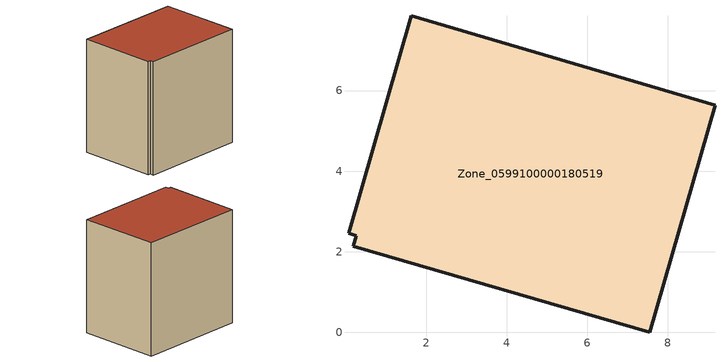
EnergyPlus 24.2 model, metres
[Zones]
Zone_0599100000180519
 floor ground (C_G): 0.2,2.13 0.27,2.4 0.08,2.45 1.63,7.86 9.17,5.64 7.55,0 z3.09
 wall outside (C_F): 7.55,0 9.17,5.64 1.63,7.86 0.08,2.45 0.27,2.4 0.2,2.13 7.55,0 z3.09:11.24
 roof outside (C_R): 0.27,2.4 0.2,2.13 7.55,0 9.17,5.64 1.63,7.86 0.08,2.45 z11.24
[BUILDING]
Pand.0599100000180519: North Axis=0; Terrain=City; Loads Convergence Tolerance Value=0.04; Temperature Convergence Tolerance Value=0.4; Solar Distribution=FullExterior; Maximum Number of Warmup Days=25; Minimum Number of Warmup Days=1
[Site:Location]
Rotterdam.The.Hague.AP_ZH_NLD Design_Conditions: Latitude=51.96; Longitude=4.45; Time Zone=1; Elevation=-4.5
[SITE:GROUNDTEMPERATURE:BUILDINGSURFACE]
18, 18, 18, 18, 18, 18, 18, 18, 18, 18, 18, 18
[MATERIAL] Thermal Absorptance=0.9; Solar Absorptance=0.7; Visible Absorptance=0.7
Name | Roughness | Thickness | Conductivity | Density | Specific Heat
G.TI.1946-1964 | MediumSmooth | 0.15 | 1 | 540 | 1210
F.TI.1946-1964 | Rough | 0.3 | 0.857143 | 1920 | 840
R.TI.1946-1964 | MediumRough | 0.2 | 0.277778 | 1500 | 1000
[CONSTRUCTION]
C_G: G.TI.1946-1964
C_F: F.TI.1946-1964
C_R: R.TI.1946-1964
[ZONE]
Zone_0599100000180519: Type=1; Multiplier=1; Ceiling Height=Autocalculate; Volume=Autocalculate; Floor Area=autocalculate; Part of Total Floor Area=Yes
[ZONEINFILTRATION:DESIGNFLOWRATE]
Infil_Zone_0599100000180519: Zone or ZoneList or Space or SpaceList=Zone_0599100000180519; Schedule=AlwaysOn; Design Flow Rate Calculation Method=Flow/Area; Flow Rate per Floor Area=0.003; Constant Term Coefficient=1; Temperature Term Coefficient=0; Velocity Term Coefficient=0; Velocity Squared Term Coefficient=0
[HVACTEMPLATE:ZONE:IDEALLOADSAIRSYSTEM]
Zone_0599100000180519: Maximum Heating Supply Air Temperature=50; Minimum Cooling Supply Air Temperature=13; Maximum Heating Supply Air Humidity Ratio=0.0156; Minimum Cooling Supply Air Humidity Ratio=0.0077; Heating Limit=NoLimit; Cooling Limit=NoLimit; Dehumidification Control Type=ConstantSensibleHeatRatio; Cooling Sensible Heat Ratio=0.7; Dehumidification Setpoint=60; Humidification Control Type=None; Humidification Setpoint=30; Outdoor Air Method=None; Outdoor Air Flow Rate per Person=0.00944; Outdoor Air Flow Rate per Zone Floor Area=0; Outdoor Air Flow Rate per Zone=0; Demand Controlled Ventilation Type=None; Outdoor Air Economizer Type=NoEconomizer; Heat Recovery Type=None; Sensible Heat Recovery Effectiveness=0.7; Latent Heat Recovery Effectiveness=0.65
[ZONECONTROL:THERMOSTAT]
ThermostatControl_Zone_0599100000180519: Zone or ZoneList=Zone_0599100000180519; Control Type Schedule=DualSetpointControlType; Control 1=Thermostat_Zone_0599100000180519; Temperature Difference Between Cutout And Setpoint=0
[THERMOSTATSETPOINT:DUALSETPOINT]
Thermostat_Zone_0599100000180519: Heating Setpoint Temperature Schedule=HeatingSetpoint_Zone_0599100000180519; Cooling Setpoint Temperature Schedule=CoolingSetpoint_Zone_0599100000180519
[SCHEDULE:COMPACT]
HeatingSetpoint_Zone_0599100000180519: Through: 12/31, For: AllDays, Until: 24:00, 21
CoolingSetpoint_Zone_0599100000180519: Through: 12/31, For: AllDays, Until: 24:00, 24
DualSetpointControlType: Through: 12/31, For: AllDays, Until: 24:00, 4
AlwaysOn: Through: 12/31, For: AllDays, Until: 24:00, 1
